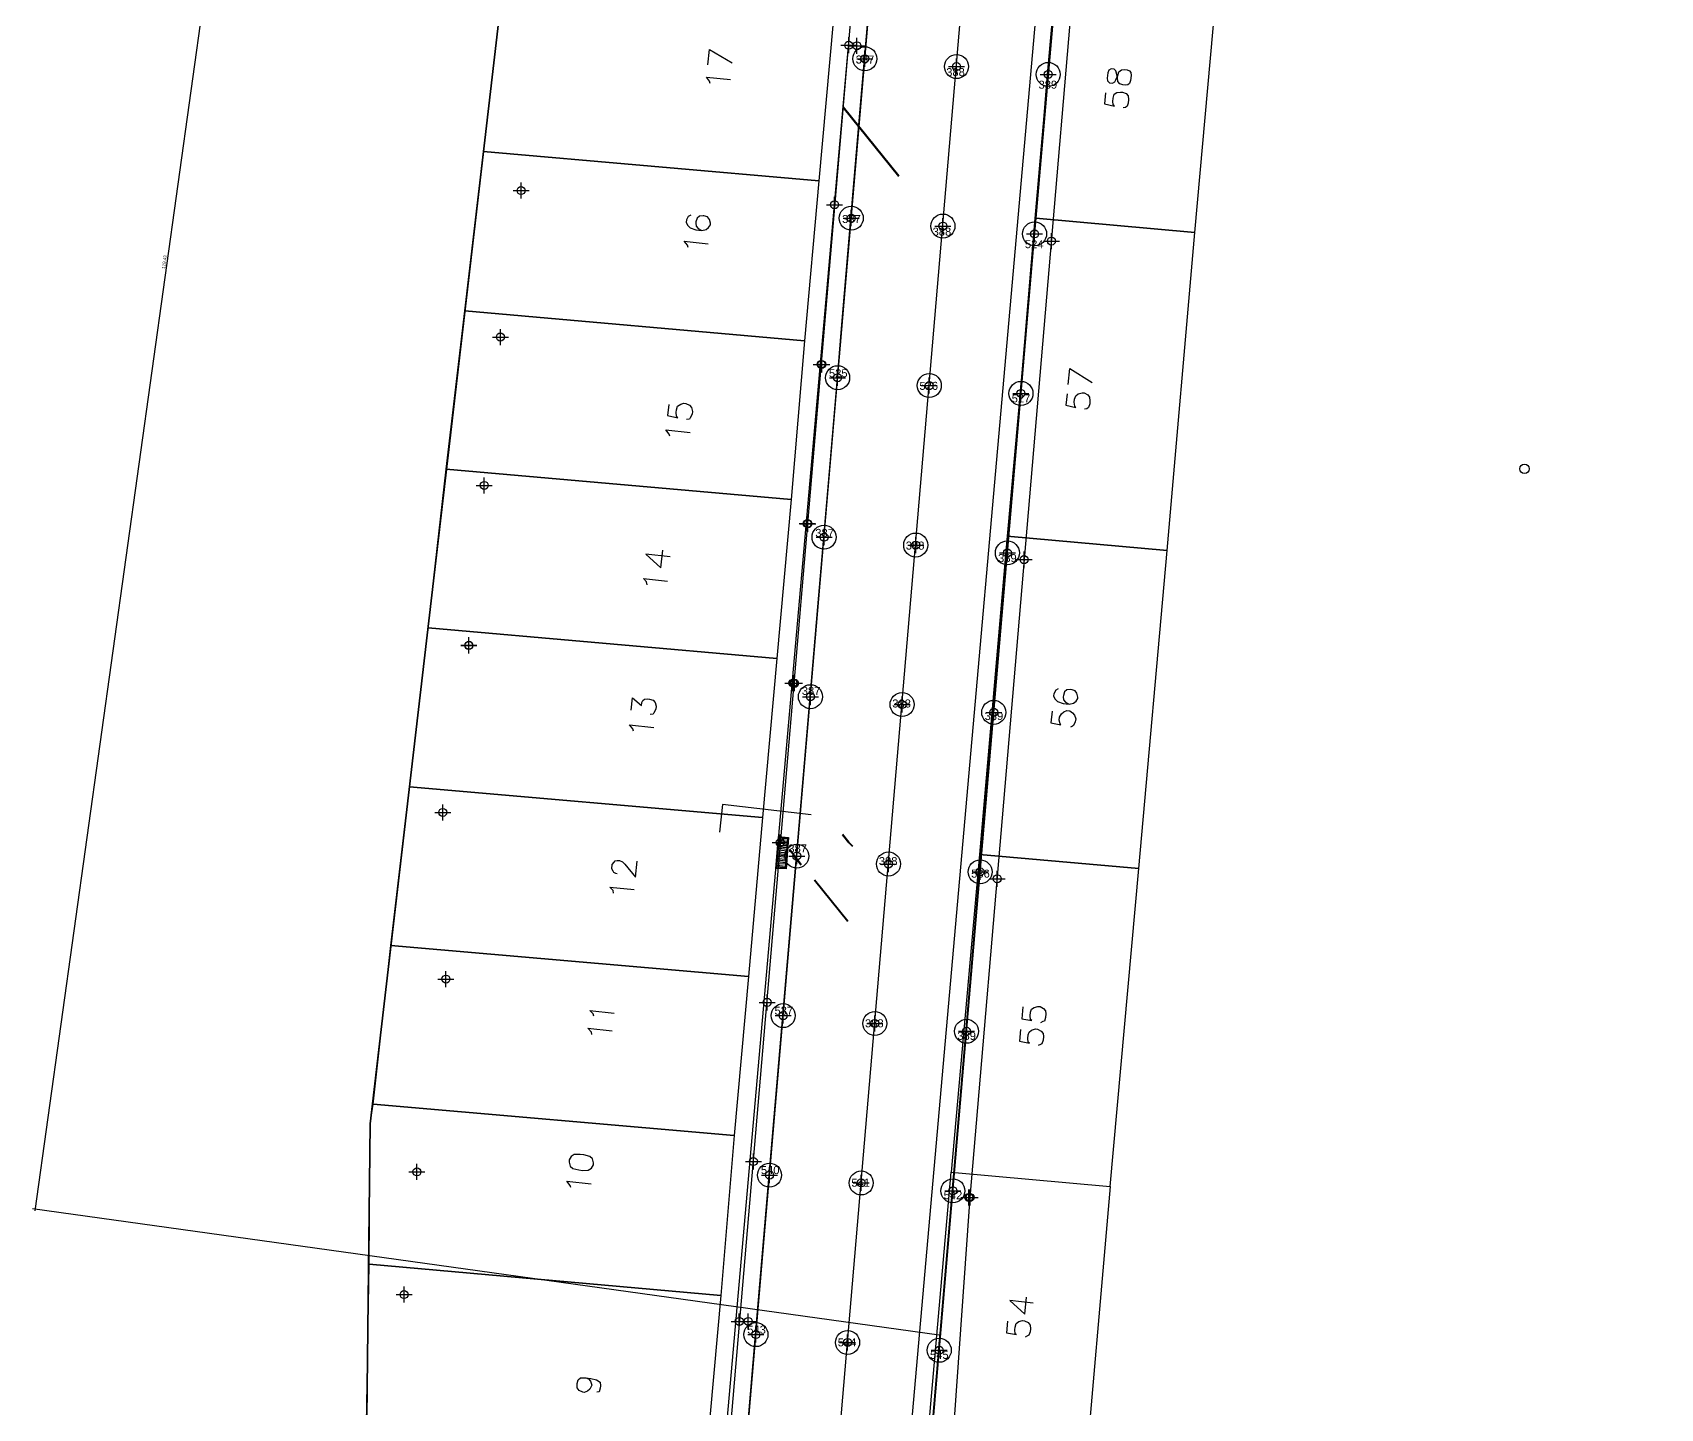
# Model space of a CAD drawing. Header units: metres. Extents: x -977055 to 805873, y -1033982 to 242021.
# Drawn here: x 713.5 to 815.2, y 641.8 to 727.7 of the extents above; entities that cross this region are included whole.
import ezdxf

# ---------------------------------------------------------------- set-up
doc = ezdxf.new("R2010")
doc.units = ezdxf.units.M
doc.header["$PDMODE"] = 32
doc.header["$PDSIZE"] = 1.5
for name, color, linetype in [('linea 1', 1, 'Continuous'), ('puntos nov 7', 50, 'Continuous'), ('V-NODE', 1, 'Continuous')]:
    doc.layers.add(name, color=color, linetype=linetype)
doc.layers.add('PDF2_area escolar', color=7, linetype='Continuous', true_color=0x989898)
doc.layers.add('PDF_Geometry', color=7, linetype='Continuous', true_color=0x797979)
doc.styles.add('CITY2', font='stylu.ttf', dxfattribs={"height": 0.2})
doc.styles.get("Standard").update_dxf_attribs({"font": 'arial.ttf'})
doc.dimstyles.new('COTAS2', dxfattribs={"dimtxt": 0.02, "dimasz": 0.1, "dimexe": 0.15, "dimexo": 0.08, "dimgap": 0.05, "dimtad": 1, "dimzin": 0, "dimdsep": 46, "dimtxsty": 'CITY2', "dimblk": 'ARCHTICK', "dimcen": 1, "dimdle": 0.1, "dimclrd": 1, "dimclre": 1, "dimclrt": 2, "dimadec": 0, "dimazin": 0, "dimtfac": 1, "dimtofl": 0, "dimtmove": 0, "dimatfit": 3, "dimldrblk": 'ARCHTICK', "dimfxl": 0.18, "dimtolj": 1, "dimtzin": 0, "dimarcsym": 0})

# ---------------------------------------------------------------- blocks, each defined once
blk = doc.blocks.new('*U274')
at = {"color": 0, "linetype": 'ByBlock', "lineweight": -2, "transparency": 16777216}
for p, q in [((-1, 0), (1, 0)), ((0, -1), (0, 1))]:
    blk.add_line(p, q, dxfattribs=at)
blk.add_circle((0, 0), 0.5, dxfattribs=at)
blk = doc.blocks.new('*U343', base_point=(764.997, 726.901, 1015.523))
at = {"layer": 'V-NODE', "color": 50, "lineweight": -2, "xscale": 0.5, "yscale": 0.5, "zscale": 0.5}
blk.add_blockref('*U274', (764.997, 726.901, 1015.523), dxfattribs=at)
blk = doc.blocks.new('*U346', base_point=(761.933, 697.044, 1018.013))
at = {"layer": 'V-NODE', "color": 50, "lineweight": -2, "xscale": 0.5, "yscale": 0.5, "zscale": 0.5}
blk.add_blockref('*U274', (761.933, 697.044, 1018.013), dxfattribs=at)
blk = doc.blocks.new('*U349', base_point=(761.096, 687.071, 1018.896))
at = {"layer": 'V-NODE', "color": 50, "lineweight": -2, "xscale": 0.5, "yscale": 0.5, "zscale": 0.5}
blk.add_blockref('*U274', (761.096, 687.071, 1018.896), dxfattribs=at)
blk = doc.blocks.new('*U352', base_point=(758.206, 647.204, 1022.935))
at = {"layer": 'V-NODE', "color": 50, "lineweight": -2, "xscale": 0.5, "yscale": 0.5, "zscale": 0.5}
blk.add_blockref('*U274', (758.206, 647.204, 1022.935), dxfattribs=at)
blk = doc.blocks.new('*U793', base_point=(764.48, 726.932, 1015.504))
at = {"layer": 'V-NODE', "color": 50, "lineweight": -2, "xscale": 0.5, "yscale": 0.5, "zscale": 0.5}
blk.add_blockref('*U274', (764.48, 726.932, 1015.504), dxfattribs=at)
blk = doc.blocks.new('*U796', base_point=(763.596, 716.968, 1016.295))
at = {"layer": 'V-NODE', "color": 50, "lineweight": -2, "xscale": 0.5, "yscale": 0.5, "zscale": 0.5}
blk.add_blockref('*U274', (763.596, 716.968, 1016.295), dxfattribs=at)
blk = doc.blocks.new('*U799', base_point=(762.751, 706.997, 1017.049))
at = {"layer": 'V-NODE', "color": 50, "lineweight": -2, "xscale": 0.5, "yscale": 0.5, "zscale": 0.5}
blk.add_blockref('*U274', (762.751, 706.997, 1017.049), dxfattribs=at)
blk = doc.blocks.new('*U802', base_point=(777.153, 714.697, 1018.021))
at = {"layer": 'V-NODE', "color": 50, "lineweight": -2, "xscale": 0.5, "yscale": 0.5, "zscale": 0.5}
blk.add_blockref('*U274', (777.153, 714.697, 1018.021), dxfattribs=at)
blk = doc.blocks.new('*U805', base_point=(775.44, 694.797, 1020.074))
at = {"layer": 'V-NODE', "color": 50, "lineweight": -2, "xscale": 0.5, "yscale": 0.5, "zscale": 0.5}
blk.add_blockref('*U274', (775.44, 694.797, 1020.074), dxfattribs=at)
blk = doc.blocks.new('*U808', base_point=(761.893, 697.049, 1018.039))
at = {"layer": 'V-NODE', "color": 50, "lineweight": -2, "xscale": 0.5, "yscale": 0.5, "zscale": 0.5}
blk.add_blockref('*U274', (761.893, 697.049, 1018.039), dxfattribs=at)
blk = doc.blocks.new('*U811', base_point=(761.054, 687.077, 1018.919))
at = {"layer": 'V-NODE', "color": 50, "lineweight": -2, "xscale": 0.5, "yscale": 0.5, "zscale": 0.5}
blk.add_blockref('*U274', (761.054, 687.077, 1018.919), dxfattribs=at)
blk = doc.blocks.new('*U814', base_point=(760.206, 677.123, 1019.866))
at = {"layer": 'V-NODE', "color": 50, "lineweight": -2, "xscale": 0.5, "yscale": 0.5, "zscale": 0.5}
blk.add_blockref('*U274', (760.206, 677.123, 1019.866), dxfattribs=at)
blk = doc.blocks.new('*U817', base_point=(773.76, 674.859, 1022.2))
at = {"layer": 'V-NODE', "color": 50, "lineweight": -2, "xscale": 0.5, "yscale": 0.5, "zscale": 0.5}
blk.add_blockref('*U274', (773.76, 674.859, 1022.2), dxfattribs=at)
blk = doc.blocks.new('*U820', base_point=(759.382, 667.14, 1020.823))
at = {"layer": 'V-NODE', "color": 50, "lineweight": -2, "xscale": 0.5, "yscale": 0.5, "zscale": 0.5}
blk.add_blockref('*U274', (759.382, 667.14, 1020.823), dxfattribs=at)
blk = doc.blocks.new('*U823', base_point=(758.526, 657.196, 1021.854))
at = {"layer": 'V-NODE', "color": 50, "lineweight": -2, "xscale": 0.5, "yscale": 0.5, "zscale": 0.5}
blk.add_blockref('*U274', (758.526, 657.196, 1021.854), dxfattribs=at)
blk = doc.blocks.new('*U826', base_point=(772.068, 654.951, 1024.244))
at = {"layer": 'V-NODE', "color": 50, "lineweight": -2, "xscale": 0.5, "yscale": 0.5, "zscale": 0.5}
blk.add_blockref('*U274', (772.068, 654.951, 1024.244), dxfattribs=at)
blk = doc.blocks.new('*U829', base_point=(757.644, 647.206, 1022.908))
at = {"layer": 'V-NODE', "color": 50, "lineweight": -2, "xscale": 0.5, "yscale": 0.5, "zscale": 0.5}
blk.add_blockref('*U274', (757.644, 647.206, 1022.908), dxfattribs=at)
blk = doc.blocks.new('*U1342', base_point=(765.492, 726.091, 1015.04))
at = {"layer": 'V-NODE', "color": 50, "lineweight": -2, "xscale": 0.5, "yscale": 0.5, "zscale": 0.5}
blk.add_blockref('*U274', (765.492, 726.091, 1015.04), dxfattribs=at)
blk = doc.blocks.new('*U1345', base_point=(776.95, 725.113, 1015.04))
at = {"layer": 'V-NODE', "color": 50, "lineweight": -2, "xscale": 0.5, "yscale": 0.5, "zscale": 0.5}
blk.add_blockref('*U274', (776.95, 725.113, 1015.04), dxfattribs=at)
blk = doc.blocks.new('*U1354', base_point=(771.221, 725.602, 1015.11))
at = {"layer": 'V-NODE', "color": 50, "lineweight": -2, "xscale": 0.5, "yscale": 0.5, "zscale": 0.5}
blk.add_blockref('*U274', (771.221, 725.602, 1015.11), dxfattribs=at)
blk = doc.blocks.new('*U1357', base_point=(764.64, 716.128, 1015.81))
at = {"layer": 'V-NODE', "color": 50, "lineweight": -2, "xscale": 0.5, "yscale": 0.5, "zscale": 0.5}
blk.add_blockref('*U274', (764.64, 716.128, 1015.81), dxfattribs=at)
blk = doc.blocks.new('*U1360', base_point=(770.369, 715.638, 1015.88))
at = {"layer": 'V-NODE', "color": 50, "lineweight": -2, "xscale": 0.5, "yscale": 0.5, "zscale": 0.5}
blk.add_blockref('*U274', (770.369, 715.638, 1015.88), dxfattribs=at)
blk = doc.blocks.new('*U1363', base_point=(776.099, 715.149, 1015.81))
at = {"layer": 'V-NODE', "color": 50, "lineweight": -2, "xscale": 0.5, "yscale": 0.5, "zscale": 0.5}
blk.add_blockref('*U274', (776.099, 715.149, 1015.81), dxfattribs=at)
blk = doc.blocks.new('*U1366', base_point=(763.789, 706.164, 1016.59))
at = {"layer": 'V-NODE', "color": 50, "lineweight": -2, "xscale": 0.5, "yscale": 0.5, "zscale": 0.5}
blk.add_blockref('*U274', (763.789, 706.164, 1016.59), dxfattribs=at)
blk = doc.blocks.new('*U1369', base_point=(769.518, 705.675, 1016.66))
at = {"layer": 'V-NODE', "color": 50, "lineweight": -2, "xscale": 0.5, "yscale": 0.5, "zscale": 0.5}
blk.add_blockref('*U274', (769.518, 705.675, 1016.66), dxfattribs=at)
blk = doc.blocks.new('*U1372', base_point=(775.247, 705.185, 1016.59))
at = {"layer": 'V-NODE', "color": 50, "lineweight": -2, "xscale": 0.5, "yscale": 0.5, "zscale": 0.5}
blk.add_blockref('*U274', (775.247, 705.185, 1016.59), dxfattribs=at)
blk = doc.blocks.new('*U1375', base_point=(762.938, 696.2, 1017.58))
at = {"layer": 'V-NODE', "color": 50, "lineweight": -2, "xscale": 0.5, "yscale": 0.5, "zscale": 0.5}
blk.add_blockref('*U274', (762.938, 696.2, 1017.58), dxfattribs=at)
blk = doc.blocks.new('*U1378', base_point=(762.792, 706.997, 1017.041))
at = {"layer": 'V-NODE', "color": 50, "lineweight": -2, "xscale": 0.5, "yscale": 0.5, "zscale": 0.5}
blk.add_blockref('*U274', (762.792, 706.997, 1017.041), dxfattribs=at)
blk = doc.blocks.new('*U1381', base_point=(768.667, 695.711, 1017.65))
at = {"layer": 'V-NODE', "color": 50, "lineweight": -2, "xscale": 0.5, "yscale": 0.5, "zscale": 0.5}
blk.add_blockref('*U274', (768.667, 695.711, 1017.65), dxfattribs=at)
blk = doc.blocks.new('*U1384', base_point=(774.396, 695.221, 1017.58))
at = {"layer": 'V-NODE', "color": 50, "lineweight": -2, "xscale": 0.5, "yscale": 0.5, "zscale": 0.5}
blk.add_blockref('*U274', (774.396, 695.221, 1017.58), dxfattribs=at)
blk = doc.blocks.new('*U1387', base_point=(762.087, 686.237, 1018.48))
at = {"layer": 'V-NODE', "color": 50, "lineweight": -2, "xscale": 0.5, "yscale": 0.5, "zscale": 0.5}
blk.add_blockref('*U274', (762.087, 686.237, 1018.48), dxfattribs=at)
blk = doc.blocks.new('*U1390', base_point=(767.816, 685.747, 1018.55))
at = {"layer": 'V-NODE', "color": 50, "lineweight": -2, "xscale": 0.5, "yscale": 0.5, "zscale": 0.5}
blk.add_blockref('*U274', (767.816, 685.747, 1018.55), dxfattribs=at)
blk = doc.blocks.new('*U1393', base_point=(773.545, 685.258, 1018.48))
at = {"layer": 'V-NODE', "color": 50, "lineweight": -2, "xscale": 0.5, "yscale": 0.5, "zscale": 0.5}
blk.add_blockref('*U274', (773.545, 685.258, 1018.48), dxfattribs=at)
blk = doc.blocks.new('*U1396', base_point=(761.235, 676.273, 1019.43))
at = {"layer": 'V-NODE', "color": 50, "lineweight": -2, "xscale": 0.5, "yscale": 0.5, "zscale": 0.5}
blk.add_blockref('*U274', (761.235, 676.273, 1019.43), dxfattribs=at)
blk = doc.blocks.new('*U1399', base_point=(766.964, 675.783, 1019.5))
at = {"layer": 'V-NODE', "color": 50, "lineweight": -2, "xscale": 0.5, "yscale": 0.5, "zscale": 0.5}
blk.add_blockref('*U274', (766.964, 675.783, 1019.5), dxfattribs=at)
blk = doc.blocks.new('*U1402', base_point=(772.694, 675.294, 1019.43))
at = {"layer": 'V-NODE', "color": 50, "lineweight": -2, "xscale": 0.5, "yscale": 0.5, "zscale": 0.5}
blk.add_blockref('*U274', (772.694, 675.294, 1019.43), dxfattribs=at)
blk = doc.blocks.new('*U1405', base_point=(760.384, 666.309, 1020.38))
at = {"layer": 'V-NODE', "color": 50, "lineweight": -2, "xscale": 0.5, "yscale": 0.5, "zscale": 0.5}
blk.add_blockref('*U274', (760.384, 666.309, 1020.38), dxfattribs=at)
blk = doc.blocks.new('*U1408', base_point=(766.113, 665.82, 1020.45))
at = {"layer": 'V-NODE', "color": 50, "lineweight": -2, "xscale": 0.5, "yscale": 0.5, "zscale": 0.5}
blk.add_blockref('*U274', (766.113, 665.82, 1020.45), dxfattribs=at)
blk = doc.blocks.new('*U1411', base_point=(771.842, 665.33, 1020.38))
at = {"layer": 'V-NODE', "color": 50, "lineweight": -2, "xscale": 0.5, "yscale": 0.5, "zscale": 0.5}
blk.add_blockref('*U274', (771.842, 665.33, 1020.38), dxfattribs=at)
blk = doc.blocks.new('*U1414', base_point=(759.533, 656.346, 1021.42))
at = {"layer": 'V-NODE', "color": 50, "lineweight": -2, "xscale": 0.5, "yscale": 0.5, "zscale": 0.5}
blk.add_blockref('*U274', (759.533, 656.346, 1021.42), dxfattribs=at)
blk = doc.blocks.new('*U1417', base_point=(765.262, 655.856, 1021.49))
at = {"layer": 'V-NODE', "color": 50, "lineweight": -2, "xscale": 0.5, "yscale": 0.5, "zscale": 0.5}
blk.add_blockref('*U274', (765.262, 655.856, 1021.49), dxfattribs=at)
blk = doc.blocks.new('*U1420', base_point=(770.991, 655.367, 1021.42))
at = {"layer": 'V-NODE', "color": 50, "lineweight": -2, "xscale": 0.5, "yscale": 0.5, "zscale": 0.5}
blk.add_blockref('*U274', (770.991, 655.367, 1021.42), dxfattribs=at)
blk = doc.blocks.new('*U1423', base_point=(758.681, 646.382, 1022.47))
at = {"layer": 'V-NODE', "color": 50, "lineweight": -2, "xscale": 0.5, "yscale": 0.5, "zscale": 0.5}
blk.add_blockref('*U274', (758.681, 646.382, 1022.47), dxfattribs=at)
blk = doc.blocks.new('*U1426', base_point=(764.411, 645.892, 1022.54))
at = {"layer": 'V-NODE', "color": 50, "lineweight": -2, "xscale": 0.5, "yscale": 0.5, "zscale": 0.5}
blk.add_blockref('*U274', (764.411, 645.892, 1022.54), dxfattribs=at)
blk = doc.blocks.new('*U1429', base_point=(770.14, 645.403, 1022.47))
at = {"layer": 'V-NODE', "color": 50, "lineweight": -2, "xscale": 0.5, "yscale": 0.5, "zscale": 0.5}
blk.add_blockref('*U274', (770.14, 645.403, 1022.47), dxfattribs=at)
blk = doc.blocks.new('*U1669', base_point=(762.792, 706.997, 1017.041))
at = {"layer": 'V-NODE', "color": 50, "lineweight": -2, "xscale": 0.5, "yscale": 0.5, "zscale": 0.5}
blk.add_blockref('*U274', (762.792, 706.997, 1017.041), dxfattribs=at)
blk = doc.blocks.new('*U1672', base_point=(760.993, 687.085, 1018.902))
at = {"layer": 'V-NODE', "color": 50, "lineweight": -2, "xscale": 0.5, "yscale": 0.5, "zscale": 0.5}
blk.add_blockref('*U274', (760.993, 687.085, 1018.902), dxfattribs=at)
blk = doc.blocks.new('*U1675', base_point=(771.985, 654.953, 1024.23))
at = {"layer": 'V-NODE', "color": 50, "lineweight": -2, "xscale": 0.5, "yscale": 0.5, "zscale": 0.5}
blk.add_blockref('*U274', (771.985, 654.953, 1024.23), dxfattribs=at)
blk = doc.blocks.new('*U1717', base_point=(736.694, 648.88, 1020.963))
at = {"layer": 'V-NODE', "color": 50, "lineweight": -2, "xscale": 0.5, "yscale": 0.5, "zscale": 0.5}
blk.add_blockref('*U274', (736.694, 648.88, 1020.963), dxfattribs=at)
blk = doc.blocks.new('*U1720', base_point=(737.496, 656.551, 1020.384))
at = {"layer": 'V-NODE', "color": 50, "lineweight": -2, "xscale": 0.5, "yscale": 0.5, "zscale": 0.5}
blk.add_blockref('*U274', (737.496, 656.551, 1020.384), dxfattribs=at)
blk = doc.blocks.new('*U1723', base_point=(739.307, 668.593, 1019.382))
at = {"layer": 'V-NODE', "color": 50, "lineweight": -2, "xscale": 0.5, "yscale": 0.5, "zscale": 0.5}
blk.add_blockref('*U274', (739.307, 668.593, 1019.382), dxfattribs=at)
blk = doc.blocks.new('*U1726', base_point=(739.112, 679.002, 1018.205))
at = {"layer": 'V-NODE', "color": 50, "lineweight": -2, "xscale": 0.5, "yscale": 0.5, "zscale": 0.5}
blk.add_blockref('*U274', (739.112, 679.002, 1018.205), dxfattribs=at)
blk = doc.blocks.new('*U1729', base_point=(740.737, 689.429, 1017.48))
at = {"layer": 'V-NODE', "color": 50, "lineweight": -2, "xscale": 0.5, "yscale": 0.5, "zscale": 0.5}
blk.add_blockref('*U274', (740.737, 689.429, 1017.48), dxfattribs=at)
blk = doc.blocks.new('*U1732', base_point=(740.747, 689.45, 1017.48))
at = {"layer": 'V-NODE', "color": 50, "lineweight": -2, "xscale": 0.5, "yscale": 0.5, "zscale": 0.5}
blk.add_blockref('*U274', (740.747, 689.45, 1017.48), dxfattribs=at)
blk = doc.blocks.new('*U1735', base_point=(741.706, 699.437, 1016.885))
at = {"layer": 'V-NODE', "color": 50, "lineweight": -2, "xscale": 0.5, "yscale": 0.5, "zscale": 0.5}
blk.add_blockref('*U274', (741.706, 699.437, 1016.885), dxfattribs=at)
blk = doc.blocks.new('*U1738', base_point=(742.71, 708.707, 1016.182))
at = {"layer": 'V-NODE', "color": 50, "lineweight": -2, "xscale": 0.5, "yscale": 0.5, "zscale": 0.5}
blk.add_blockref('*U274', (742.71, 708.707, 1016.182), dxfattribs=at)
blk = doc.blocks.new('*U1741', base_point=(744.001, 717.855, 1015.346))
at = {"layer": 'V-NODE', "color": 50, "lineweight": -2, "xscale": 0.5, "yscale": 0.5, "zscale": 0.5}
blk.add_blockref('*U274', (744.001, 717.855, 1015.346), dxfattribs=at)
blk = doc.blocks.new('base')
at = {"layer": 'PDF_Geometry', "lineweight": 25, "extrusion": (-0.000787417, 0.063364, 0.99799), "elevation": 0.03}
for points in [[(-314.36, -197.29), (-299.6, -195.68), (-292.74, -194.19), (-282.66, -192.11), (-274.48, -190.36), (-258.04, -185.15), (-248.03, -180.61), (-240.54, -177.71), (-228.64, -174.04), (-222.73, -172.71), (-217.38, -171.04), (-209.93, -169.25), (-202.16, -164.76), (-196.2, -160.28), (-195.07, -159.82), (-178.09, -157.46), (-154.3, -156.61), (-136.67, -154.61), (-124.44, -153.16), (-118.07, -151.47), (-100.79, -146.65), (-80.95, -140.97), (-73.38, -139.33), (-61.69, -135.82), (-40.5, -131.6), (-37.73, -130.87), (-17.66, -129.44), (1.31, -127.46), (21.09, -124.93), (41.01, -122.83), (47.38, -123.46), (63.59, -123.19), (81.4, -124.31), (85.64, -96.07), (88.7, -66.39), (92.81, -40.78), (97.16, -22.39), (100.6, -1.56), (102.48, 8.32), (109.69, 37.36), (117.53, 76.62), (126.22, 115.64), (131.51, 149.59), (134.68, 173.97), (136.92, 195.59), (139.96, 229.68), (141.56, 250.68), (142.61, 271.37), (143.25, 283.21), (147.07, 312.94), (152.58, 355.63), (153.55, 396.04), (150.87, 418.02), (151.78, 438.64), (150.96, 458.03), (151.78, 438.64), (150.87, 418.02), (153.55, 396.04), (152.58, 355.63), (147.07, 312.94), (143.25, 283.21), (142.61, 271.37), (141.56, 250.68), (139.96, 229.68), (136.92, 195.59), (134.68, 173.97), (131.51, 149.59), (126.22, 115.64), (117.53, 76.62), (109.69, 37.36), (102.48, 8.32), (100.6, -1.56), (97.16, -22.39), (92.81, -40.78), (88.7, -66.39), (85.64, -96.07), (81.4, -124.31), (63.59, -123.19), (47.38, -123.46), (41.01, -122.83), (21.09, -124.93), (1.31, -127.46), (-17.66, -129.44), (-37.73, -130.87), (-40.5, -131.6), (-61.69, -135.82), (-73.38, -139.33), (-80.95, -140.97), (-100.79, -146.65), (-118.07, -151.47), (-124.44, -153.16), (-136.67, -154.61), (-154.3, -156.61), (-178.09, -157.46), (-195.07, -159.82), (-196.2, -160.28), (-202.16, -164.76), (-209.93, -169.25), (-217.38, -171.04), (-222.73, -172.71), (-228.64, -174.04), (-240.54, -177.71), (-248.03, -180.61), (-258.04, -185.15), (-274.48, -190.36), (-282.66, -192.11), (-292.74, -194.19), (-299.6, -195.68), (-314.36, -197.29), (-312.18, -178.45), (-309.15, -157.9), (-306.88, -132.9), (-305.82, -118), (-298.64, -78.8), (-291.06, -45.08), (-282.25, -15.12), (-275.64, 10.47), (-270.32, 33.9), (-263.82, 63.16), (-258.15, 86.41), (-284.42, 123.89)], [(129.33, 446.99), (130.72, 376.63), (119.72, 267.26), (72.74, -35.35), (74.13, -37.23), (92.98, -40.15)], [(8.56, 202.89), (65.66, 264.23), (104.99, 258.14), (106.87, 259.49), (108.31, 268.73), (119.23, 377.08), (117.81, 447.54)], [(130.67, 289.6), (130.55, 288.64), (129.13, 289.5)], [(130.53, 290.77), (130.56, 290.63), (130.76, 290.37), (129.25, 290.55)], [(105.83, 291.66), (105.91, 292.35), (105.28, 292.51), (105.36, 292.41), (105.39, 292.22), (105.36, 292), (105.29, 291.77), (105.13, 291.65), (104.9, 291.63), (104.76, 291.65), (104.54, 291.72), (104.42, 291.88), (104.4, 292.11), (104.43, 292.34), (104.49, 292.52), (104.6, 292.6), (104.74, 292.63)], [(131.85, 299.01), (132, 299.08), (132.11, 299.3), (132.13, 299.44), (132.06, 299.63), (131.89, 299.79), (131.54, 299.92), (131.17, 299.97), (130.89, 299.91), (130.74, 299.79), (130.62, 299.62), (130.61, 299.53), (130.67, 299.29), (130.8, 299.13), (131.02, 299.06), (131.06, 299.05), (131.3, 299.07), (131.45, 299.19), (131.53, 299.42), (131.54, 299.51), (131.51, 299.7), (131.39, 299.85), (131.17, 299.97)], [(132.04, 301.02), (132.07, 300.88), (132.27, 300.62), (130.77, 300.81)], [(108.4, 309.9), (108.28, 308.89), (106.9, 309.8)], [(108.47, 310.49), (108.55, 311.18), (107.92, 311.35), (108, 311.25), (108.02, 311.01), (108, 310.83), (107.93, 310.61), (107.77, 310.48), (107.53, 310.42), (107.4, 310.44), (107.18, 310.56), (107.06, 310.71), (107.04, 310.94), (107.06, 311.13), (107.13, 311.35), (107.24, 311.43), (107.38, 311.46)], [(133.36, 310.83), (133.45, 311.52), (132.82, 311.69), (132.9, 311.58), (132.92, 311.35), (132.89, 311.17), (132.82, 310.94), (132.62, 310.83), (132.43, 310.76), (132.29, 310.78), (132.07, 310.9), (131.95, 311.05), (131.89, 311.29), (131.91, 311.47), (132.03, 311.69), (132.09, 311.78), (132.28, 311.8)], [(133.33, 312.83), (133.36, 312.69), (133.56, 312.43), (132.05, 312.61)], [(133.4, 320.38), (134.91, 320.2), (133.99, 321.05), (133.86, 319.95)], [(134.86, 322.11), (134.89, 321.92), (135.09, 321.71), (133.58, 321.89)], [(109.25, 328.95), (109.4, 329.02), (109.52, 329.24), (109.54, 329.38), (109.47, 329.57), (109.3, 329.73), (108.95, 329.87), (108.58, 329.91), (108.3, 329.85), (108.14, 329.73), (108.03, 329.56), (108.02, 329.47), (108.08, 329.23), (108.2, 329.07), (108.38, 329.01), (108.47, 329), (108.71, 329.01), (108.86, 329.13), (108.93, 329.36), (108.94, 329.45), (108.92, 329.64), (108.8, 329.79), (108.58, 329.91)], [(135.95, 329.95), (135.85, 329.17), (135.31, 329.66), (135.29, 329.47), (135.22, 329.34), (135.12, 329.26), (134.93, 329.24), (134.8, 329.26), (134.57, 329.33), (134.45, 329.48), (134.39, 329.72), (134.41, 329.9), (134.53, 330.12), (134.59, 330.21), (134.77, 330.23)], [(109.65, 330.34), (109.74, 331.07), (109.11, 331.19), (109.15, 331.14), (109.21, 330.9), (109.19, 330.72), (109.07, 330.5), (108.92, 330.38), (108.72, 330.31), (108.54, 330.33), (108.37, 330.45), (108.25, 330.6), (108.18, 330.84), (108.21, 331.02), (108.33, 331.24), (108.38, 331.28), (108.52, 331.35)], [(135.83, 331.26), (135.86, 331.12), (136.06, 330.87), (134.55, 331.05)], [(124.79, 336.63), (130.31, 335.92), (130.52, 337.65)], [(126.99, 339.93), (126.81, 338.01), (126.26, 338.07), (126.44, 339.95)], [(126.87, 338.93), (126.32, 338.99)], [(126.84, 338.28), (126.25, 338.35)], [(126.86, 338.79), (126.31, 338.86)], [(126.83, 338.19), (126.28, 338.26)], [(126.83, 338.61), (126.29, 338.67)], [(126.84, 338.7), (126.3, 338.77)], [(126.82, 338.1), (126.26, 338.12)], [(126.82, 338.52), (126.27, 338.54)], [(126.81, 338.38), (126.26, 338.45)], [(136.95, 340.17), (137.04, 340.16), (137.17, 340.1), (137.2, 340), (137.28, 339.85), (137.25, 339.58), (137.14, 339.45), (137.08, 339.37), (136.94, 339.34), (136.8, 339.35), (136.62, 339.42), (136.46, 339.58), (135.81, 340.4), (135.69, 339.4)], [(126.98, 339.84), (126.43, 339.91)], [(126.97, 339.75), (126.42, 339.82)], [(126.96, 339.66), (126.41, 339.68)], [(126.94, 339.52), (126.4, 339.59)], [(126.93, 339.43), (126.38, 339.5)], [(126.92, 339.34), (126.37, 339.4)], [(126.91, 339.2), (126.36, 339.27)], [(126.89, 339.11), (126.35, 339.18)], [(126.88, 339.02), (126.33, 339.09)], [(137.19, 341.39), (137.21, 341.21), (137.42, 341), (135.91, 341.18)], [(138.53, 349.07), (138.56, 348.93), (138.76, 348.72), (137.26, 348.9)], [(111.7, 348.82), (111.78, 349.56), (111.15, 349.68), (111.24, 349.62), (111.25, 349.39), (111.23, 349.16), (111.16, 348.98), (111, 348.86), (110.77, 348.8), (110.63, 348.81), (110.41, 348.93), (110.29, 349.09), (110.27, 349.28), (110.29, 349.5), (110.37, 349.73), (110.46, 349.76), (110.61, 349.84)], [(138.67, 350.21), (138.69, 350.07), (138.9, 349.81), (137.39, 350)], [(111.87, 350.24), (111.95, 350.97), (111.32, 351.1), (111.41, 351.04), (111.42, 350.8), (111.4, 350.58), (111.33, 350.4), (111.18, 350.28), (110.94, 350.21), (110.8, 350.23), (110.58, 350.35), (110.46, 350.5), (110.44, 350.69), (110.46, 350.92), (110.54, 351.14), (110.63, 351.18), (110.78, 351.25)], [(140.1, 359.78), (140.13, 359.64), (140.33, 359.38), (138.82, 359.56)], [(111.29, 367.38), (112.75, 367.2), (111.83, 368.05), (111.71, 367)], [(112.9, 368.48), (112.99, 369.21), (112.36, 369.33), (112.44, 369.28), (112.46, 369.04), (112.44, 368.86), (112.37, 368.64), (112.21, 368.52), (111.97, 368.45), (111.84, 368.47), (111.62, 368.59), (111.5, 368.74), (111.48, 368.98), (111.5, 369.16), (111.58, 369.38), (111.67, 369.42), (111.82, 369.49)], [(139.31, 371.7), (139.13, 371.77), (139.01, 371.92), (138.94, 372.16), (138.95, 372.2), (139.07, 372.42), (139.22, 372.54), (139.42, 372.61), (139.51, 372.6), (139.73, 372.48), (139.85, 372.33), (139.86, 372.09), (139.86, 372.05), (139.79, 371.83), (139.63, 371.7), (139.31, 371.7), (138.99, 371.74), (138.63, 371.83), (138.41, 371.99), (138.4, 372.22), (138.41, 372.36), (138.49, 372.58), (138.63, 372.61)]]:
    blk.add_lwpolyline(points, dxfattribs=at)
for points in [[(110.29, 299.47), (100.35, 300.48), (98.32, 280.51), (108.28, 279.26)], [(144.75, 294.85), (143.46, 284.95), (122.8, 287.02), (123.81, 296.96)], [(105.72, 290.75), (105.7, 290.93), (105.57, 291.04), (105.39, 291.06), (105.24, 290.99), (105.18, 290.86), (105.05, 290.59), (104.98, 290.37), (104.82, 290.25), (104.64, 290.23), (104.45, 290.25), (104.32, 290.31), (104.24, 290.41), (104.22, 290.6), (104.26, 290.92), (104.32, 291.1), (104.43, 291.18), (104.57, 291.21), (104.75, 291.19), (104.93, 291.12), (105.05, 290.97), (105.07, 290.73), (105.13, 290.45), (105.16, 290.3), (105.28, 290.2), (105.46, 290.17), (105.61, 290.25), (105.68, 290.43)], [(146.04, 304.81), (144.75, 294.85), (123.81, 296.96), (124.83, 306.95)], [(112.32, 319.35), (102.33, 320.37), (100.35, 300.48), (110.29, 299.47)], [(147.33, 314.72), (146.04, 304.81), (124.83, 306.95), (125.79, 316.89)], [(148.57, 324.63), (147.33, 314.72), (125.79, 316.89), (126.81, 326.83)], [(114.3, 339.24), (104.36, 340.25), (102.33, 320.37), (112.32, 319.35)], [(149.86, 334.58), (148.57, 324.63), (126.81, 326.83), (127.82, 336.77)], [(151.15, 344.49), (149.86, 334.58), (127.82, 336.77), (128.83, 346.71)], [(127.04, 339.97), (126.85, 337.96), (126.21, 338.03), (126.4, 340)], [(126.26, 338.07), (126.81, 338.01), (126.99, 339.93), (126.44, 339.95)], [(116.32, 359.12), (106.38, 360.13), (108.36, 380.02), (118.06, 379.73), (118.13, 377.17), (116.32, 359.12), (106.38, 360.13), (104.36, 340.25), (114.3, 339.24)], [(152.39, 354.4), (151.15, 344.49), (128.83, 346.71), (129.84, 356.65)], [(152.76, 364.42), (152.58, 355.63), (152.39, 354.4), (129.84, 356.65), (130.81, 366.65)], [(140.18, 358.19), (140.12, 358.43), (139.95, 358.59), (139.59, 358.68), (139.36, 358.71), (138.99, 358.71), (138.79, 358.59), (138.67, 358.37), (138.66, 358.24), (138.72, 358), (138.89, 357.84), (139.25, 357.75), (139.48, 357.72), (139.85, 357.72), (140.05, 357.84), (140.17, 358.05)], [(153.04, 374.45), (152.76, 364.42), (130.81, 366.65), (131.83, 376.59)]]:
    blk.add_lwpolyline(points, close=True, dxfattribs=at)
at = {"layer": 'PDF_Geometry', "color": 32, "lineweight": 50, "true_color": 0xb85b00, "extrusion": (-0.000787417, 0.063364, 0.99799), "elevation": 0.03}
for points in [[(118.82, 296.73), (122.24, 292.37)], [(122.45, 338.39), (122.85, 337.88)], [(126.8, 337.96), (126.85, 337.96)], [(126.24, 338.68), (126.24, 338.68)], [(125.44, 339.75), (125.88, 339.19)]]:
    blk.add_lwpolyline(points, dxfattribs=at)
at = {"layer": 'PDF_Geometry', "color": 2, "lineweight": 40, "extrusion": (-0.000787417, 0.063364, 0.99799), "elevation": 0.03}
for points in [[(125.44, 339.75), (126.16, 338.78)], [(122.2, 338.66), (122.45, 338.39)], [(122.58, 343.34), (124.63, 340.73)]]:
    blk.add_lwpolyline(points, dxfattribs=at)
blk = doc.blocks.new('_ArchTick')
at = {"color": 0, "linetype": 'ByBlock', "const_width": 0.15}
blk.add_lwpolyline([(-0.5, -0.5), (0.5, 0.5)], dxfattribs=at)
blk = doc.blocks.new('*D5307')
at = {"color": 1, "lineweight": -2, "transparency": 16777216}
blk.add_line((730.12, 772.61), (713.61, 654.12), dxfattribs=at)
at = {"color": 1, "linetype": 'Continuous', "lineweight": -2, "transparency": 16777216}
for p, q in [((786.63, 764.63), (729.96, 772.53)), ((770.14, 646.34), (713.47, 654.24))]:
    blk.add_line(p, q, dxfattribs=at)
at = {"layer": 'Defpoints', "color": 0, "transparency": 16777216}
for p in [(786.71, 764.62, 1013.08), (713.62, 654.22), (770.22, 646.33, 1013.08)]:
    blk.add_point(p, dxfattribs=at)
at = {"color": 1, "lineweight": -2, "transparency": 16777216, "xscale": 0.1, "yscale": 0.1, "zscale": 0.1}
for p, rotation in [((730.11, 772.51), 82.06421737428845), ((713.62, 654.22), 262.0642173742884)]:
    blk.add_blockref('_ArchTick', p, dxfattribs=dict(at, rotation=rotation))
at = {"color": 2, "transparency": 16777216, "insert": (721.71, 713.39), "char_height": 0.2, "attachment_point": 5, "rotation": 82.0642, "style": 'CITY2'}
blk.add_mtext('\\A1;119.43', dxfattribs=at)

msp = doc.modelspace()

# ---------------------------------------------------------------- linework, layer by layer
at = {"elevation": 1013.17}
for points in [[(765.92547, 731.604), (765.24848, 723.68019), (764.60198, 716.11668), (764.01427, 709.23423), (763.75098, 706.15259), (763.29285, 700.79029), (762.89998, 696.19199), (762.5282, 691.84042), (762.04898, 686.23139), (761.42497, 678.92757), (760.34598, 666.29849), (759.49498, 656.33789), (758.64342, 646.37068), (757.86265, 637.23209)], [(772.29134, 554.59063), (769.37999, 636.94471), (775.46496, 708.16673), (776.12629, 716.11148), (776.40915, 719.21812), (776.6879, 722.53051), (776.90427, 725.10168), (777.46006, 731.35606)]]:
    msp.add_lwpolyline(points, dxfattribs=at)
at = {"layer": 'linea 1', "color": 214, "elevation": 1013.17}
for points in [[(760.73505, 557.06641), (757.90066, 637.24341), (767.25536, 746.73626), (768.65902, 756.61469), (770.31806, 769.72412)], [(772.32936, 554.60195), (769.41801, 636.95604), (778.68624, 745.43685), (779.98279, 754.56151), (780.21638, 756.23722), (781.51507, 765.34514), (778.55931, 765.75717), (777.26769, 767.42416), (777.44957, 768.73341), (770.31806, 769.72412), (770.31806, 769.72412)]]:
    msp.add_lwpolyline(points, dxfattribs=at)
at = {"layer": 'linea 1', "elevation": 1013.17}
for points in [[(767.566, 756.77), (766.158, 746.861), (756.795, 637.271), (759.622, 557.303), (773.43, 554.368)], [(773.43, 554.368), (771.352, 614.335), (770.615, 634.321), (772.068, 654.951), (778.881, 734.934), (781.021, 754.103)], [(766.53221, 555.83418), (763.65934, 637.09972), (772.91075, 745.53492), (772.91075, 745.53492)]]:
    msp.add_lwpolyline(points, dxfattribs=at)
at = {"layer": 'linea 1'}
msp.add_circle((806.71692, 700.46937), 0.3, dxfattribs=at)
for p in [(765.49154, 726.09141), (771.22067, 725.60193), (776.9498, 725.11246), (764.64027, 716.12771), (770.3694, 715.63823), (776.09853, 715.14876), (763.78901, 706.16401), (769.51814, 705.67453), (775.24727, 705.18505), (762.93774, 696.20031), (768.66687, 695.71083), (774.396, 695.22135), (762.08648, 686.23661), (767.81561, 685.74713), (773.54473, 685.25765), (761.23521, 676.2729), (766.96434, 675.78343), (772.69347, 675.29395), (760.38395, 666.3092), (766.11308, 665.81973), (771.8422, 665.33025), (759.53268, 656.3455), (765.26181, 655.85602), (770.99094, 655.36655), (758.68142, 646.3818), (764.41055, 645.89232), (770.13967, 645.40284)]:
    msp.add_point(p, dxfattribs=at)

# ---------------------------------------------------------------- block references
at = {"layer": 'PDF2_area escolar'}
msp.add_blockref('base', (882.736, 1016.336, 999.038), dxfattribs=at)
at = {"layer": 'puntos nov 7'}
for name, p in [('*U793', (764.48, 726.932, 1015.504)), ('*U343', (764.997, 726.901, 1015.523)), ('*U1342', (765.492, 726.091, 1015.04)), ('*U1354', (771.221, 725.602, 1015.11)), ('*U1345', (776.95, 725.113, 1015.04)), ('*U1741', (744.001, 717.855, 1015.346)), ('*U796', (763.596, 716.968, 1016.295)), ('*U1357', (764.64, 716.128, 1015.81)), ('*U1360', (770.369, 715.638, 1015.88)), ('*U1363', (776.099, 715.149, 1015.81)), ('*U802', (777.153, 714.697, 1018.021)), ('*U1738', (742.71, 708.707, 1016.182)), ('*U799', (762.751, 706.997, 1017.049)), ('*U1378', (762.792, 706.997, 1017.041)), ('*U1669', (762.792, 706.997, 1017.041)), ('*U1366', (763.789, 706.164, 1016.59)), ('*U1369', (769.518, 705.675, 1016.66)), ('*U1372', (775.247, 705.185, 1016.59)), ('*U1735', (741.706, 699.437, 1016.885)), ('*U808', (761.893, 697.049, 1018.039)), ('*U346', (761.933, 697.044, 1018.013)), ('*U1375', (762.938, 696.2, 1017.58)), ('*U1381', (768.667, 695.711, 1017.65)), ('*U1384', (774.396, 695.221, 1017.58)), ('*U805', (775.44, 694.797, 1020.074)), ('*U1729', (740.737, 689.429, 1017.48)), ('*U1732', (740.747, 689.45, 1017.48)), ('*U1672', (760.993, 687.085, 1018.902)), ('*U811', (761.054, 687.077, 1018.919)), ('*U349', (761.096, 687.071, 1018.896)), ('*U1387', (762.087, 686.237, 1018.48)), ('*U1390', (767.816, 685.747, 1018.55)), ('*U1393', (773.545, 685.258, 1018.48)), ('*U1726', (739.112, 679.002, 1018.205)), ('*U814', (760.206, 677.123, 1019.866)), ('*U1396', (761.235, 676.273, 1019.43)), ('*U1399', (766.964, 675.783, 1019.5)), ('*U1402', (772.694, 675.294, 1019.43)), ('*U817', (773.76, 674.859, 1022.2)), ('*U1723', (739.307, 668.593, 1019.382)), ('*U820', (759.382, 667.14, 1020.823)), ('*U1405', (760.384, 666.309, 1020.38)), ('*U1408', (766.113, 665.82, 1020.45)), ('*U1411', (771.842, 665.33, 1020.38)), ('*U823', (758.526, 657.196, 1021.854)), ('*U1720', (737.496, 656.551, 1020.384)), ('*U1414', (759.533, 656.346, 1021.42)), ('*U1417', (765.262, 655.856, 1021.49)), ('*U1420', (770.991, 655.367, 1021.42)), ('*U1675', (771.985, 654.953, 1024.23)), ('*U826', (772.068, 654.951, 1024.244)), ('*U1717', (736.694, 648.88, 1020.963)), ('*U829', (757.644, 647.206, 1022.908)), ('*U352', (758.206, 647.204, 1022.935)), ('*U1423', (758.681, 646.382, 1022.47)), ('*U1426', (764.411, 645.892, 1022.54)), ('*U1429', (770.14, 645.403, 1022.47))]:
    msp.add_blockref(name, p, dxfattribs=at)

# ---------------------------------------------------------------- texts
at = {"layer": 'linea 1', "char_height": 0.5, "attachment_point": 1}
for s, insert in [('387', (764.91835, 726.29282)), ('388', (770.57368, 725.50323, 1076.89938)), ('389', (776.3428, 724.72019)), ('387', (764.06709, 716.32912)), ('388', (769.72242, 715.53953, 1076.89938)), ('524', (775.49154, 714.75649)), ('525', (763.24394, 706.69448, 1013.17)), ('526', (768.89927, 705.90489, 2090.06938)), ('527', (774.66839, 705.12185, 1013.17)), ('387', (762.3915, 696.71713, 1013.17)), ('388', (768.04684, 695.92754, 2090.06938)), ('389', (773.81596, 695.1445, 1013.17)), ('387', (761.5486, 686.85133, 1013.17)), ('388', (767.20394, 686.06175, 2090.06938)), ('389', (772.97306, 685.27871, 1013.17)), ('387', (760.70731, 677.00437, 1013.17)), ('388', (766.36264, 676.21478, 2090.06938)), ('536', (772.13176, 675.43174, 1013.17)), ('537', (759.84155, 666.87099, 1013.17)), ('388', (765.49688, 666.0814, 2090.06938)), ('389', (771.266, 665.29836, 1013.17)), ('540', (758.99068, 656.91191, 1013.17)), ('541', (764.64601, 656.12232, 2090.06938)), ('542', (770.41513, 655.33928, 1013.17)), ('543', (758.13873, 646.94016, 1013.17)), ('544', (763.79406, 646.15057, 2090.06938)), ('545', (769.56318, 645.36753, 1013.17))]:
    msp.add_mtext_dynamic_manual_height_columns(s, width=1.32611, gutter_width=12.5, heights=[0], dxfattribs=dict(at, insert=insert))

# ---------------------------------------------------------------- dimensions: what is measured, and where the dimension line sits
dim = msp.add_aligned_dim(p1=(786.70835, 764.62121, 1013.081), p2=(770.21905, 646.33189, 1013.081), distance=-57.14475, dimstyle='COTAS2')
dim.commit()
dim.dimension.update_dxf_attribs({"geometry": '*D5307', "text_midpoint": (721.71322, 713.38746)})

doc.saveas('drawing.dxf')
